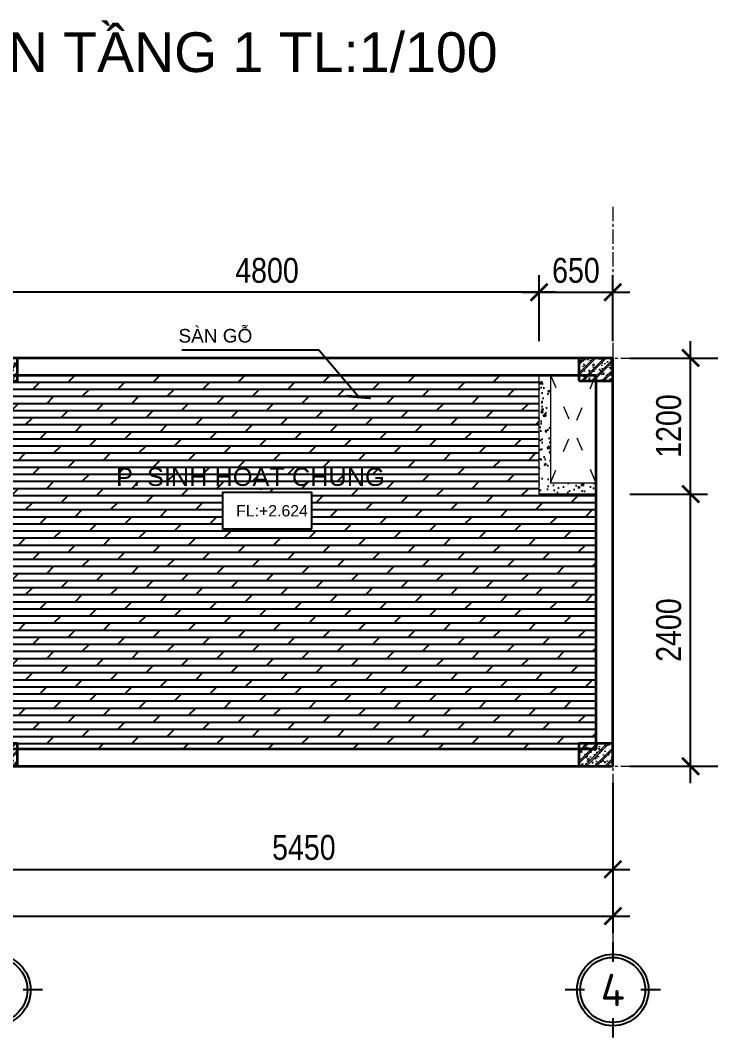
# Model space of a CAD drawing. Header units: inches. Extents: x 236662 to 497023, y -248575 to 81795.
# Drawn here: x 372454 to 378542, y -23908 to -14934 of the extents above; entities that cross this region are included whole.
import ezdxf
from ezdxf.enums import TextEntityAlignment as Align

# ---------------------------------------------------------------- set-up
doc = ezdxf.new("R2010")
doc.units = ezdxf.units.IN
doc.header["$LTSCALE"] = 10
doc.header["$MEASUREMENT"] = 0
doc.linetypes.add('ACAD_ISO03W100', pattern=[30, 12, -18])
doc.linetypes.add('CENTER', pattern=[2, 1.25, -0.25, 0.25, -0.25])
for name, color, linetype in [('01. HP_TEXT', 9, 'Continuous'), ('07. HP_KY HIEU', 43, 'Continuous'), ('08. HP_DIM', 118, 'Continuous'), ('hach', 7, 'Continuous'), ('TEXT', 2, 'Continuous')]:
    doc.layers.add(name, color=color, linetype=linetype)
for name, color, linetype, lineweight in [('02. HP_BE TONG', 1, 'Continuous', 35), ('03. HP_TUONG', 2, 'Continuous', 35), ('05. HP_TRUC', 251, 'CENTER', 5), ('06. HP_THAY 2', 147, 'Continuous', 13), ('09_HP_HATCH', 8, 'Continuous', 5), ('14. HP_OPENING', 250, 'ACAD_ISO03W100', 5)]:
    doc.layers.add(name, color=color, linetype=linetype, lineweight=lineweight)
doc.styles.add('BAOANNOTE', font='Arial.ttf', dxfattribs={"width": 0.8})
doc.styles.add('ISOCP50', font='ISOCPEUR.TTF')
doc.styles.add('TEXT (none)', font='Arial.ttf')
doc.styles.add('text2', font='VHELVCN.TTF')
doc.dimstyles.new('AL-100', dxfattribs={"dimtxt": 220, "dimasz": 150, "dimexe": 150, "dimexo": 150, "dimgap": 80, "dimtad": 1, "dimdec": 0, "dimzin": 9, "dimtxsty": 'text2', "dimblk": 'ARCHTICK', "dimcen": 1, "dimdle": 150, "dimclrd": 256, "dimclre": 256, "dimclrt": 7, "dimadec": 0, "dimazin": 0, "dimtfac": 1, "dimtdec": 0, "dimtix": 1, "dimtmove": 2, "dimatfit": 3, "dimldrblk": 'ARCHTICK', "dimfxl": 1, "dimtolj": 1, "dimtzin": 0, "dimlwd": -1, "dimlwe": -1, "dimarcsym": 0})

# ---------------------------------------------------------------- blocks, each defined once
blk = doc.blocks.new('_ArchTick')
at = {"color": 0, "linetype": 'ByBlock', "const_width": 0.15}
blk.add_lwpolyline([(-0.5, -0.5), (0.5, 0.5)], dxfattribs=at)
blk = doc.blocks.new('*D1152')
at = {"layer": '08. HP_DIM', "transparency": 16777216}
for p, q in [((362679.3, -21662.7), (362679.3, -22985.6)), ((377679.3, -21662.7), (377679.3, -22985.6)), ((362529.3, -22835.6), (377829.3, -22835.6))]:
    blk.add_line(p, q, dxfattribs=at)
at = {"layer": 'Defpoints', "color": 0, "transparency": 16777216}
for p in [(362679.3, -21512.7), (377679.3, -21512.7), (377679.3, -22835.6)]:
    blk.add_point(p, dxfattribs=at)
at = {"layer": '08. HP_DIM', "transparency": 16777216, "xscale": 150, "yscale": 150, "zscale": 150, "rotation": 180}
blk.add_blockref('_ArchTick', (362679.3, -22835.6), dxfattribs=at)
at = {"layer": '08. HP_DIM', "transparency": 16777216, "xscale": 150, "yscale": 150, "zscale": 150}
blk.add_blockref('_ArchTick', (377679.3, -22835.6), dxfattribs=at)
at = {"layer": '08. HP_DIM', "color": 7, "transparency": 16777216, "insert": (370179.3, -22643.3), "char_height": 220, "attachment_point": 5, "style": 'text2'}
blk.add_mtext('\\A1;15000', dxfattribs=at)
blk = doc.blocks.new('grid test1')
at = {"ltscale": 20}
for p, q in [((0, 440), (0, 260)), ((-260, 0), (-440, 0)), ((440, 0), (260, 0)), ((0, -260), (0, -440))]:
    blk.add_line(p, q, dxfattribs=at)
at = {"color": 251, "ltscale": 20, "true_color": 0x636466}
for radius in [330, 300]:
    blk.add_circle((0, 0), radius, dxfattribs=at)
at = {"layer": '01. HP_TEXT', "color": 2, "ltscale": 20, "true_color": 0xf1eb1f, "style": 'ISOCP50'}
blk.add_attdef('GRID', text='', height=300, dxfattribs=at).set_placement((-36.9, 0.3), align=Align.MIDDLE_CENTER)
blk = doc.blocks.new('zcsadsdasd3')
at = {"layer": '05. HP_TRUC', "ltscale": 10}
for p, q in [((-15000, 4933.4), (-15000, -1554.2)), ((-9550, 4933.4), (-9550, -1554.2)), ((-5450, 4933.4), (-5450, -1554.2)), ((0, 4933.4), (0, -1554.2)), ((-15929.6, 3600), (1239.1, 3600)), ((-15929.6, 0), (1239.1, 0))]:
    blk.add_line(p, q, dxfattribs=at)
at = {"layer": '07. HP_KY HIEU', "ltscale": 20}
ref = blk.add_blockref('grid test1', (1659.5, 3600), dxfattribs=dict(at, xscale=0.9555000001564621, yscale=0.9555000001564621, zscale=0.9555000001564621))
ref.add_attrib('GRID', 'A', dxfattribs={"layer": 'TEXT', "ltscale": 20, "height": 286.6, "style": 'ISOCP50'}).set_placement((1659.5, 3600), align=Align.MIDDLE_CENTER)
ref = blk.add_blockref('grid test1', (1659.5, 0), dxfattribs=dict(at, xscale=0.9555000001564621, yscale=0.9555000001564621, zscale=0.9555000001564621))
ref.add_attrib('GRID', 'B', dxfattribs={"layer": 'TEXT', "ltscale": 20, "height": 286.6, "style": 'ISOCP50'}).set_placement((1659.5, 0), align=Align.MIDDLE_CENTER)
ref = blk.add_blockref('grid test1', (-15000, -1974.6), dxfattribs=dict(at, xscale=0.9555000001564621, yscale=0.9555000001564621, zscale=0.9555000001564621))
ref.add_attrib('GRID', '1', dxfattribs={"layer": 'TEXT', "ltscale": 20, "height": 286.6, "style": 'ISOCP50'}).set_placement((-15000, -1974.6), align=Align.MIDDLE_CENTER)
ref = blk.add_blockref('grid test1', (-9550, -1974.6), dxfattribs=dict(at, xscale=0.9555000001564621, yscale=0.9555000001564621, zscale=0.9555000001564621))
ref.add_attrib('GRID', '2', dxfattribs={"layer": 'TEXT', "ltscale": 20, "height": 286.6, "style": 'ISOCP50'}).set_placement((-9550, -1974.6), align=Align.MIDDLE_CENTER)
ref = blk.add_blockref('grid test1', (-5450, -1974.6), dxfattribs=dict(at, xscale=0.9555000001564621, yscale=0.9555000001564621, zscale=0.9555000001564621))
ref.add_attrib('GRID', '3', dxfattribs={"layer": 'TEXT', "ltscale": 20, "height": 286.6, "style": 'ISOCP50'}).set_placement((-5450, -1974.6), align=Align.MIDDLE_CENTER)
ref = blk.add_blockref('grid test1', (0, -1974.6), dxfattribs=dict(at, xscale=0.9555000001564621, yscale=0.9555000001564621, zscale=0.9555000001564621))
ref.add_attrib('GRID', '4', dxfattribs={"layer": 'TEXT', "ltscale": 20, "height": 286.6, "style": 'ISOCP50'}).set_placement((0, -1974.6), align=Align.MIDDLE_CENTER)
blk = doc.blocks.new('*D1158')
at = {"layer": '08. HP_DIM', "transparency": 16777216}
for p, q in [((378365.6, -21662.7), (378365.6, -18962.7)), ((377829.3, -19112.7), (378515.6, -19112.7)), ((377829.3, -21512.7), (378515.6, -21512.7))]:
    blk.add_line(p, q, dxfattribs=at)
at = {"layer": 'Defpoints', "color": 0, "transparency": 16777216}
for p in [(377679.3, -19112.7), (378365.6, -19112.7), (377679.3, -21512.7)]:
    blk.add_point(p, dxfattribs=at)
at = {"layer": '08. HP_DIM', "transparency": 16777216, "xscale": 150, "yscale": 150, "zscale": 150}
for p, rotation in [((378365.6, -19112.7), 90), ((378365.6, -21512.7), 270)]:
    blk.add_blockref('_ArchTick', p, dxfattribs=dict(at, rotation=rotation))
at = {"layer": '08. HP_DIM', "color": 7, "transparency": 16777216, "insert": (378173.2, -20312.7), "char_height": 220, "attachment_point": 5, "rotation": 90, "style": 'text2'}
blk.add_mtext('\\A1;2400', dxfattribs=at)
blk = doc.blocks.new('*D1159')
at = {"layer": '08. HP_DIM', "transparency": 16777216}
for p, q in [((378365.6, -19262.7), (378365.6, -17762.7)), ((377829.3, -17912.7), (378515.6, -17912.7)), ((377829.3, -19112.7), (378515.6, -19112.7))]:
    blk.add_line(p, q, dxfattribs=at)
at = {"layer": 'Defpoints', "color": 0, "transparency": 16777216}
for p in [(377679.3, -17912.7), (378365.6, -17912.7), (377679.3, -19112.7)]:
    blk.add_point(p, dxfattribs=at)
at = {"layer": '08. HP_DIM', "transparency": 16777216, "xscale": 150, "yscale": 150, "zscale": 150}
for p, rotation in [((378365.6, -17912.7), 90), ((378365.6, -19112.7), 270)]:
    blk.add_blockref('_ArchTick', p, dxfattribs=dict(at, rotation=rotation))
at = {"layer": '08. HP_DIM', "color": 7, "transparency": 16777216, "insert": (378173.2, -18512.7), "char_height": 220, "attachment_point": 5, "rotation": 90, "style": 'text2'}
blk.add_mtext('\\A1;1200', dxfattribs=at)
blk = doc.blocks.new('*D1161')
at = {"layer": '08. HP_DIM', "transparency": 16777216}
for p, q in [((377029.3, -17762.7), (377029.3, -17183.1)), ((377679.3, -17762.7), (377679.3, -17183.1)), ((376879.3, -17333.1), (377829.3, -17333.1))]:
    blk.add_line(p, q, dxfattribs=at)
at = {"layer": 'Defpoints', "color": 0, "transparency": 16777216}
for p in [(377679.3, -17333.1), (377029.3, -17912.7), (377679.3, -17912.7)]:
    blk.add_point(p, dxfattribs=at)
at = {"layer": '08. HP_DIM', "transparency": 16777216, "xscale": 150, "yscale": 150, "zscale": 150, "rotation": 180}
blk.add_blockref('_ArchTick', (377029.3, -17333.1), dxfattribs=at)
at = {"layer": '08. HP_DIM', "transparency": 16777216, "xscale": 150, "yscale": 150, "zscale": 150}
blk.add_blockref('_ArchTick', (377679.3, -17333.1), dxfattribs=at)
at = {"layer": '08. HP_DIM', "color": 7, "transparency": 16777216, "insert": (377354.3, -17140.7), "char_height": 220, "attachment_point": 5, "style": 'text2'}
blk.add_mtext('\\A1;650', dxfattribs=at)
blk = doc.blocks.new('*D1336')
at = {"layer": '08. HP_DIM', "transparency": 16777216}
for p, q in [((-15000, -3750), (-15000, -5072.9)), ((0, -3750), (0, -5072.9)), ((-15150, -4922.9), (150, -4922.9))]:
    blk.add_line(p, q, dxfattribs=at)
at = {"layer": 'Defpoints', "color": 0, "transparency": 16777216}
for p in [(-15000, -3600), (0, -3600), (0, -4922.9)]:
    blk.add_point(p, dxfattribs=at)
at = {"layer": '08. HP_DIM', "transparency": 16777216, "xscale": 150, "yscale": 150, "zscale": 150, "rotation": 180}
blk.add_blockref('_ArchTick', (-15000, -4922.9), dxfattribs=at)
at = {"layer": '08. HP_DIM', "transparency": 16777216, "xscale": 150, "yscale": 150, "zscale": 150}
blk.add_blockref('_ArchTick', (0, -4922.9), dxfattribs=at)
at = {"layer": '08. HP_DIM', "color": 7, "transparency": 16777216, "insert": (-7500, -4730.6), "char_height": 220, "attachment_point": 5, "style": 'text2'}
blk.add_mtext('\\A1;15000', dxfattribs=at)
blk = doc.blocks.new('COT')
at = {"layer": '09_HP_HATCH'}
h = blk.add_hatch(dxfattribs=at)
h.set_pattern_fill('CHAU-01', color=256, scale=15, pattern_type=2)
h.set_pattern_definition([(50, (-55276.965, -37444.2), (107.58903, -9.41282), [11.25, -123.75]), (355, (-55276.97, -37444.2), (-20.8127, 112.82882), [9, -99]), (100.4514, (-55268, -37444.99), (86.7764, 103.41593), [9.56103, -105.17132]), (46.1842, (-55276.97, -37414.2), (160.08616, -24.82785), [16.875, -185.625]), (96.6356, (-55263.62, -37416.27), (140.1994, 146.11768), [14.34154, -157.75695]), (351.1842, (-55276.97, -37414.2), (140.1993, 146.1178), [13.5, -148.5]), (21, (-55261.965, -37421.7), (89.53606, -60.39283), [11.25, -123.75]), (326, (-55261.97, -37421.7), (36.4973, 108.7725), [9, -99]), (71.4514, (-55254.5, -37426.73), (126.0334, 48.37957), [9.56103, -105.17132]), (37.5, (-55276.965, -37444.2), (1.823978, 49.934078), [0, -97.8, 0, -100.5, 0, -99.375]), (7.5, (-55276.965, -37444.2), (39.46043, 59.161757), [0, -57.3, 0, -95.55, 0, -37.875]), (327.5, (-55310.415, -37444.2), (80.073365, -3.38323), [0, -37.5, 0, -117, 0, -155.25]), (317.5, (-55325.415, -37444.2), (87.477925, 15.01575), [0, -48.75, 0, -77.7, 0, -110.25]), (45, (-55276.965, -37444.2), (-45.07806, 45.07806), []), (45, (-55276.965, -37425.827), (-45.07806, 45.07806), [])])
h.paths.add_polyline_path([(0, -200), (300, -200), (300, 0), (0, 0)])
at = {"layer": '02. HP_BE TONG'}
blk.add_lwpolyline([(0, -200), (300, -200), (300, 0), (0, 0)], close=True, dxfattribs=at)
blk = doc.blocks.new('ádasdwdczxzc')
at = {"layer": '03. HP_TUONG'}
for p in [(-15000, 3600), (-9750, 3600), (-5550, 3600), (-300, 3600), (-15000, 200), (-9750, 200), (-5550, 200), (-300, 200)]:
    blk.add_blockref('COT', p, dxfattribs=at)
blk = doc.blocks.new('*D1339')
at = {"layer": '08. HP_DIM', "transparency": 16777216}
for p, q in [((-5450, -3750), (-5450, -4660.7)), ((0, -3750), (0, -4660.7)), ((-5600, -4510.7), (150, -4510.7))]:
    blk.add_line(p, q, dxfattribs=at)
at = {"layer": 'Defpoints', "color": 0, "transparency": 16777216}
for p in [(-5450, -3600), (0, -3600), (0, -4510.7)]:
    blk.add_point(p, dxfattribs=at)
at = {"layer": '08. HP_DIM', "transparency": 16777216, "xscale": 150, "yscale": 150, "zscale": 150, "rotation": 180}
blk.add_blockref('_ArchTick', (-5450, -4510.7), dxfattribs=at)
at = {"layer": '08. HP_DIM', "transparency": 16777216, "xscale": 150, "yscale": 150, "zscale": 150}
blk.add_blockref('_ArchTick', (0, -4510.7), dxfattribs=at)
at = {"layer": '08. HP_DIM', "color": 7, "transparency": 16777216, "insert": (-2725, -4318.3), "char_height": 220, "attachment_point": 5, "style": 'text2'}
blk.add_mtext('\\A1;5450', dxfattribs=at)
blk = doc.blocks.new('*D1340')
at = {"layer": '08. HP_DIM', "transparency": 16777216}
for p, q in [((1239.1, 150), (1239.1, -3750)), ((365, 0), (1389.1, 0)), ((365, -3600), (1389.1, -3600))]:
    blk.add_line(p, q, dxfattribs=at)
at = {"layer": 'Defpoints', "color": 0, "transparency": 16777216}
for p in [(215, 0), (215, -3600), (1239.1, -3600)]:
    blk.add_point(p, dxfattribs=at)
at = {"layer": '08. HP_DIM', "transparency": 16777216, "xscale": 150, "yscale": 150, "zscale": 150}
for p, rotation in [((1239.1, 0), 90), ((1239.1, -3600), 270)]:
    blk.add_blockref('_ArchTick', p, dxfattribs=dict(at, rotation=rotation))
at = {"layer": '08. HP_DIM', "color": 7, "transparency": 16777216, "insert": (1046.7, -1880), "char_height": 220, "attachment_point": 5, "rotation": 90, "style": 'text2'}
blk.add_mtext('\\A1;3600', dxfattribs=at)
blk = doc.blocks.new('Level mark - Plan 2')
blk.add_lwpolyline([(12.525, 0.4), (12.525, 3.6), (4.642, 3.6), (4.642, 0.4)], close=True)
at = {"style": 'BAOANNOTE', "flags": 8}
blk.add_attdef('FL%%P0.000', text='', height=2, dxfattribs=at).set_placement((9, 2), align=Align.MIDDLE_CENTER)
blk = doc.blocks.new('*D1205')
at = {"layer": '08. HP_DIM', "transparency": 16777216}
for p, q in [((372229.3, -17762.7), (372229.3, -17183.1)), ((377029.3, -17762.7), (377029.3, -17183.1)), ((377179.3, -17333.1), (372079.3, -17333.1))]:
    blk.add_line(p, q, dxfattribs=at)
at = {"layer": 'Defpoints', "color": 0, "transparency": 16777216}
for p in [(372229.3, -17333.1), (372229.3, -17912.7, -312.3), (377029.3, -17912.7, -312.3)]:
    blk.add_point(p, dxfattribs=at)
at = {"layer": '08. HP_DIM', "transparency": 16777216, "xscale": 150, "yscale": 150, "zscale": 150, "rotation": 180}
blk.add_blockref('_ArchTick', (372229.3, -17333.1), dxfattribs=at)
at = {"layer": '08. HP_DIM', "transparency": 16777216, "xscale": 150, "yscale": 150, "zscale": 150}
blk.add_blockref('_ArchTick', (377029.3, -17333.1), dxfattribs=at)
at = {"layer": '08. HP_DIM', "color": 7, "transparency": 16777216, "insert": (374629.3, -17140.7), "char_height": 220, "attachment_point": 5, "style": 'text2'}
blk.add_mtext('\\A1;4800', dxfattribs=at)
blk = doc.blocks.new('mb tang 2')
at = {"layer": '03. HP_TUONG'}
for points in [[(-11000, -3450), (-14900, -3450), (-14900, -2935), (-15000, -2935), (-15000, -3600), (0, -3600), (0, 0), (-15000, 0), (-15000, -509.2), (-14900, -509.2), (-14900, -150), (-5550, -150)], [(-5450, -150), (-150, -150), (-150, -3450), (-9450, -3450)]]:
    blk.add_lwpolyline(points, dxfattribs=at)
at = {"layer": '06. HP_THAY 2'}
blk.add_lwpolyline([(-650, -150), (-550, -150), (-550, -1100), (-150, -1100), (-150, -1200), (-650, -1200)], close=True, dxfattribs=at)
at = {"layer": '14. HP_OPENING'}
for p, q in [((-550, -150), (-150, -1100)), ((-550, -1100), (-150, -150))]:
    blk.add_line(p, q, dxfattribs=at)
ref = blk.add_blockref('Level mark - Plan 2', (-3905.9, -1547.2), dxfattribs=dict(xscale=100, yscale=100, zscale=100))
ref.add_attrib('FL%%P0.000', 'FL:+2.624', dxfattribs={"height": 100, "style": 'BAOANNOTE'}).set_placement((-3005.9, -1347.2), align=Align.MIDDLE_CENTER)
at = {"layer": '08. HP_DIM'}
blk.add_blockref('ádasdwdczxzc', (0, -3600), dxfattribs=at)
at = {"layer": '01. HP_TEXT', "style": 'TEXT (none)'}
blk.add_text('P. SINH HOẠT CHUNG ', height=159.876, dxfattribs=at).set_placement((-4381.3, -1128.1))
at = {"layer": '08. HP_DIM'}
dim = blk.add_linear_dim(base=(1239.1, -3600), p1=(215, 0), p2=(215, -3600), angle=90, dimstyle='AL-100', dxfattribs=at)
dim.commit()
dim.dimension.update_dxf_attribs({"geometry": '*D1340', "text_midpoint": (1046.7, -1880), "dimtype": 128})
for base, p1, picture, middle in [((0, -4922.9), (-15000, -3600), '*D1336', (-7500, -4730.6)), ((0, -4510.7), (-5450, -3600), '*D1339', (-2725, -4318.3))]:
    dim = blk.add_linear_dim(base=base, p1=p1, p2=(0, -3600), dimstyle='AL-100', dxfattribs=at)
    dim.commit()
    dim.dimension.update_dxf_attribs({"geometry": picture, "text_midpoint": middle})

msp = doc.modelspace()

# ---------------------------------------------------------------- hatches: boundary and pattern name
at = {"layer": 'hach'}
h = msp.add_hatch(dxfattribs=at)
h.set_pattern_fill('DOLMIT', color=8, scale=250)
h.set_pattern_definition([(0, (0, 0), (0, 62.5), []), (45, (0, 0), (-125, 125), [88.38835, -176.7767])])
h.paths.add_polyline_path([(377529.3, -19112.7), (377029.3, -19112.7), (377029.3, -18062.7), (372429.3, -18062.7), (372429.3, -18112.7), (372229.3, -18112.7), (372229.3, -18462.7), (372229.3, -21312.7), (372429.3, -21312.7), (372429.3, -21362.7), (377379.3, -21362.7), (377379.3, -21312.7), (377529.3, -21312.7)])
h.paths.add_polyline_path([(374237.6, -19420), (374237.6, -19100), (375026, -19100), (375026, -19420)], flags=16)
h.paths.add_polyline_path([(372229.3, -18462.7), (372129.3, -18462.7), (372129.3, -20162.7), (372129.3, -20412.7), (372129.3, -21312.7), (372229.3, -21312.7)])
h.paths.add_polyline_path([(374331.4, -19337.2), (375015.5, -19337.2), (375015.5, -19184), (374331.4, -19184)], flags=8)
h.paths.add_polyline_path([(373248.4, -19125.9), (375779.7, -19125.9), (375779.7, -18828.6), (373248.4, -18828.6)], flags=24)
h = msp.add_hatch(dxfattribs=at)
h.set_pattern_fill('AR-CONC', color=8, scale=25)
h.set_pattern_definition([(50, (0, 0), (179.315046, -15.688034), [18.75, -206.25]), (355, (0, 0), (-34.68783, 188.04803), [15, -165]), (100.451444, (14.94, -1.3), (144.62721, 172.36), [15.93505, -175.28553]), (46.1842, (0, 50), (266.81033, -41.37982), [28.125, -309.375]), (96.635635, (22.23, 46.55), (233.66549, 243.52965), [23.90259, -262.92844]), (351.18416, (0, 50), (233.66549, 243.52965), [22.5, -247.5]), (21, (25, 37.5), (149.226763, -100.65472), [18.75, -206.25]), (326, (25, 37.5), (60.82883, 181.28751), [15, -165]), (71.451445, (37.44, 29.11), (210.055594, 80.63279), [15.93505, -175.28553]), (37.5, (0, 0), (3.039964, 83.223463), [0, -163, 0, -167.5, 0, -165.625]), (7.5, (0, 0), (65.767384, 98.602928), [0, -95.5, 0, -159.25, 0, -63.125]), (327.5, (-55.75, 0), (133.455609, -5.638718), [0, -62.5, 0, -195, 0, -258.75]), (317.5, (-80.75, 0), (145.796542, 25.026246), [0, -81.25, 0, -129.5, 0, -183.75])])
h.paths.add_polyline_path([(377129.3, -18062.7), (377029.3, -18062.7), (377029.3, -19112.7), (377529.3, -19112.7), (377529.3, -19012.7), (377129.3, -19012.7)])

# ---------------------------------------------------------------- block references
msp.add_blockref('mb tang 2', (377679.3, -17912.7, 6.3))
at = {"layer": '08. HP_DIM'}
msp.add_blockref('zcsadsdasd3', (377679.3, -21512.7, 6.3), dxfattribs=at)

# ---------------------------------------------------------------- texts
at = {"layer": '01. HP_TEXT', "style": 'TEXT (none)'}
for s, height, p in [('MẶT BẰNG HOÀN THIỆN SÀN TẦNG 1 TL:1/100', 350, (365850.7, -15389.7, 6.3)), ('SÀN GỖ', 119.91, (373848.2, -17776))]:
    msp.add_text(s, height=height, dxfattribs=at).set_placement(p)

# ---------------------------------------------------------------- dimensions: what is measured, and where the dimension line sits
at = {"layer": '08. HP_DIM'}
for base, p1, p2, picture, middle in [((372229.3, -17333.1, 318.6), (377029.3, -17912.7, 6.3), (372229.3, -17912.7, 6.3), '*D1205', (374629.3, -17140.7, 318.6)), ((377679.3, -17333.1, 6.3), (377029.3, -17912.7, 6.3), (377679.3, -17912.7, 6.3), '*D1161', (377354.3, -17140.7, 6.3)), ((377679.3, -22835.6, 6.3), (362679.3, -21512.7, 6.3), (377679.3, -21512.7, 6.3), '*D1152', (370179.3, -22643.3, 6.3))]:
    dim = msp.add_linear_dim(base=base, p1=p1, p2=p2, dimstyle='AL-100', dxfattribs=at)
    dim.commit()
    dim.dimension.update_dxf_attribs({"geometry": picture, "text_midpoint": middle})
for base, p1, p2, picture, middle in [((378365.6, -17912.7, 6.3), (377679.3, -19112.7, 6.3), (377679.3, -17912.7, 6.3), '*D1159', (378173.2, -18512.7, 6.3)), ((378365.6, -19112.7, 6.3), (377679.3, -21512.7, 6.3), (377679.3, -19112.7, 6.3), '*D1158', (378173.2, -20312.7, 6.3))]:
    dim = msp.add_linear_dim(base=base, p1=p1, p2=p2, angle=90, dimstyle='AL-100', dxfattribs=at)
    dim.commit()
    dim.dimension.update_dxf_attribs({"geometry": picture, "text_midpoint": middle})

# ---------------------------------------------------------------- leaders
at = {"layer": '07. HP_KY HIEU'}
msp.add_leader([(375438.5, -18256.7), (375087.3, -17842.7), (373878.5, -17842.7)], dimstyle='AL-100', override={"dimgap": 80, "dimtad": 0}, dxfattribs=at)

doc.saveas('drawing.dxf')
